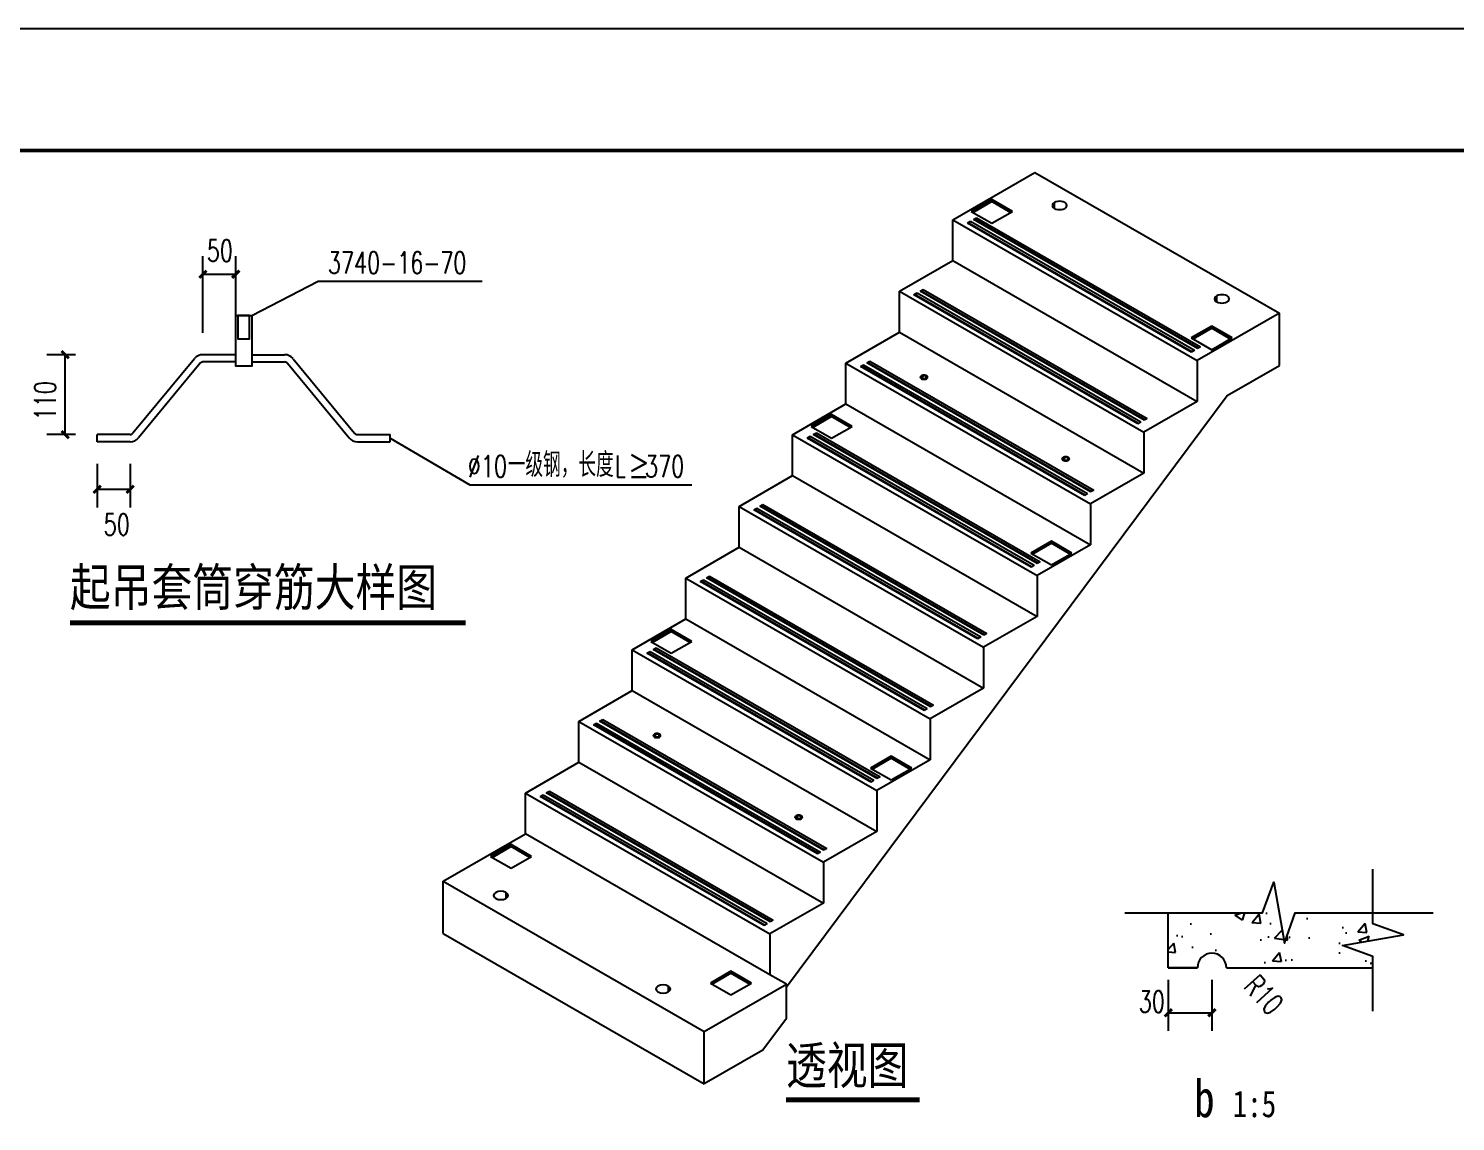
# Model space of a CAD drawing. Header units: millimetres. Extents: x 44261 to 69296, y 20351 to 31510.
# Drawn here: x 58969 to 63881, y 27749 to 31510 of the extents above; entities that cross this region are included whole.
import ezdxf
from ezdxf.enums import TextEntityAlignment as Align

# ---------------------------------------------------------------- set-up
doc = ezdxf.new("R2010")
doc.units = ezdxf.units.MM
doc.header["$LTSCALE"] = 1000
doc.layers.get('0').update_dxf_attribs({"lineweight": 25})
for name, color, linetype in [('DIM_LEAD', 3, 'Continuous'), ('DIM_SYMB', 3, 'Continuous'), ('Hatch_70%', 252, 'Continuous'), ('PUB_DIM', 3, 'Continuous'), ('PUB_TEXT', 7, 'Continuous'), ('PUB_TITLE', 4, 'Continuous'), ('填充（预制）', 252, 'Continuous'), ('墙板', 21, 'Continuous')]:
    doc.layers.add(name, color=color, linetype=linetype)
doc.layers.add('DIM_MODI', color=6, linetype='Continuous', plot=False)
doc.layers.add('PC-LT(楼梯)', color=21, linetype='Continuous', lineweight=25)
doc.layers.add('PC-MJ(预埋件)', color=9, linetype='Continuous', lineweight=25)
doc.styles.add('_TCH_DIM', font='SIMPLEX', dxfattribs={"bigfont": 'GBCBIG'})
doc.styles.add('_TCH_DIM_T3', font='SIMPLEX', dxfattribs={"width": 0.705882, "bigfont": 'GBCBIG'})
doc.styles.add('Arial', font='arial.ttf', dxfattribs={"height": 250})
doc.styles.add('HZXY', font='romand.shx', dxfattribs={"bigfont": 'hzxy.shx'})
doc.styles.add('仿宋（工艺）', font='simfang.ttf', dxfattribs={"width": 0.8, "height": 135})
doc.dimstyles.new('_TCH_ARCH&&10', dxfattribs={"dimtxt": 29.75, "dimasz": 10, "dimexe": 25, "dimexo": 30, "dimgap": 12.625, "dimtad": 1, "dimdec": 0, "dimzin": 0, "dimdsep": 46, "dimtxsty": '_TCH_DIM_T3', "dimblk": 'ARCHTICK', "dimcen": 0.09, "dimclrt": 7, "dimazin": 2, "dimtfac": 1, "dimtdec": 0, "dimtix": 1, "dimtmove": 2, "dimatfit": 3, "dimfxl": 0, "dimtolj": 1, "dimtzin": 0, "dimarcsym": 0})
doc.dimstyles.new('_TCH_ARCH&&5', dxfattribs={"dimtxt": 14.875, "dimasz": 5, "dimexe": 12.5, "dimexo": 15, "dimgap": 6.3125, "dimtad": 1, "dimdec": 0, "dimzin": 0, "dimdsep": 46, "dimtxsty": '_TCH_DIM_T3', "dimblk": 'ARCHTICK', "dimcen": 0.09, "dimclrt": 7, "dimazin": 2, "dimtfac": 1, "dimtdec": 0, "dimtix": 1, "dimtmove": 2, "dimatfit": 3, "dimfxl": 0, "dimtolj": 1, "dimtzin": 0, "dimarcsym": 0})

# ---------------------------------------------------------------- blocks, each defined once
blk = doc.blocks.new('1#LT-3D')
at = {"layer": 'PC-LT(楼梯)'}
for p, q in [((64400.1, 8910.7), (64683, 9073.6)), ((64683, 9073.6), (65524.4, 8589.1)), ((64534.4, 8980), (64463.7, 8939.3)), ((64463.7, 8939.3), (64534.4, 8898.6)), ((64605.1, 8939.3), (64534.4, 8980)), ((64534.4, 8980), (64534.4, 8973)), ((64534.4, 8898.6), (64605.1, 8939.3)), ((64750.1, 8949.4), (64750.1, 8969.8)), ((64400.1, 8910.7), (65241.6, 8426.2)), ((64400.1, 8770), (64400.1, 8910.7)), ((64216.3, 8664.1), (64400.1, 8770)), ((64400.1, 8770), (65241.6, 8285.4)), ((64216.3, 8664.1), (65057.7, 8179.5)), ((64216.3, 8523.3), (64216.3, 8664.1)), ((65308.8, 8627.7), (65308.8, 8648.1)), ((65524.4, 8589.1), (65241.6, 8426.2)), ((65524.4, 8409.2), (65524.4, 8589.1)), ((64032.4, 8417.4), (64216.3, 8523.3)), ((64216.3, 8523.3), (65057.7, 8038.8)), ((65291.2, 8544.2), (65220.5, 8503.5)), ((65220.5, 8503.5), (65291.2, 8462.8)), ((65361.9, 8503.5), (65291.2, 8544.2)), ((65291.2, 8544.2), (65291.2, 8537.2)), ((65291.2, 8462.8), (65361.9, 8503.5)), ((64032.4, 8417.4), (64873.9, 7932.9)), ((64032.4, 8276.7), (64032.4, 8417.4)), ((65241.6, 8426.2), (65241.6, 8285.4)), ((65344.2, 8305.4), (65524.4, 8409.2)), ((63827.4, 6270.4), (65344.2, 8305.4)), ((63848.6, 8170.8), (64032.4, 8276.7)), ((64032.4, 8276.7), (64873.9, 7792.1)), ((65241.6, 8285.4), (65057.7, 8179.5)), ((63982.9, 8239.9), (63912.2, 8199.2)), ((64053.6, 8199.2), (63982.9, 8239.9)), ((63982.9, 8239.9), (63982.9, 8232.9)), ((63848.6, 8170.8), (64690, 7686.2)), ((63848.6, 8030), (63848.6, 8170.8)), ((63912.2, 8199.2), (63982.9, 8158.4)), ((63982.9, 8158.4), (64053.6, 8199.2)), ((65057.7, 8179.5), (65057.7, 8038.8)), ((63664.7, 7924.1), (63848.6, 8030)), ((63848.6, 8030), (64690, 7545.4)), ((65057.7, 8038.8), (64873.9, 7932.9)), ((63664.7, 7924.1), (64506.2, 7439.6)), ((63664.7, 7783.4), (63664.7, 7924.1)), ((64873.9, 7932.9), (64873.9, 7792.1)), ((63480.9, 7677.5), (63664.7, 7783.4)), ((63664.7, 7783.4), (64506.2, 7298.8)), ((64739.7, 7804.1), (64669, 7763.4)), ((64669, 7763.4), (64739.7, 7722.6)), ((64873.9, 7792.1), (64690, 7686.2)), ((64810.4, 7763.4), (64739.7, 7804.1)), ((64739.7, 7804.1), (64739.7, 7797.1)), ((64739.7, 7722.6), (64810.4, 7763.4)), ((63480.9, 7677.5), (64322.3, 7192.9)), ((63480.9, 7536.7), (63480.9, 7677.5)), ((64690, 7686.2), (64690, 7545.4)), ((63297, 7430.8), (63480.9, 7536.7)), ((63480.9, 7536.7), (64322.3, 7052.1)), ((64690, 7545.4), (64506.2, 7439.6)), ((63431.3, 7499.9), (63360.6, 7459.2)), ((63502.1, 7459.2), (63431.3, 7499.9)), ((63431.3, 7499.9), (63431.3, 7492.9)), ((63297, 7430.8), (64138.5, 6946.3)), ((63297, 7290.1), (63297, 7430.8)), ((63360.6, 7459.2), (63431.3, 7418.5)), ((63431.3, 7418.5), (63502.1, 7459.2)), ((64506.2, 7439.6), (64506.2, 7298.8)), ((63113.2, 7184.2), (63297, 7290.1)), ((63297, 7290.1), (64138.5, 6805.5)), ((64506.2, 7298.8), (64322.3, 7192.9)), ((63113.2, 7184.2), (63954.7, 6699.6)), ((63113.2, 7043.4), (63113.2, 7184.2)), ((64322.3, 7192.9), (64322.3, 7052.1)), ((62929.3, 6937.5), (63113.2, 7043.4)), ((63113.2, 7043.4), (63954.7, 6558.8)), ((64188.1, 7064.1), (64117.4, 7023.4)), ((64322.3, 7052.1), (64138.5, 6946.3)), ((64258.8, 7023.4), (64188.1, 7064.1)), ((64188.1, 7064.1), (64188.1, 7057.1)), ((64117.4, 7023.4), (64188.1, 6982.7)), ((64188.1, 6982.7), (64258.8, 7023.4)), ((62929.3, 6937.5), (63770.8, 6453)), ((62929.3, 6796.7), (62929.3, 6937.5)), ((64138.5, 6946.3), (64138.5, 6805.5)), ((62646.5, 6633.9), (62929.3, 6796.7)), ((63770.8, 6312.2), (62929.3, 6796.7)), ((64138.5, 6805.5), (63954.7, 6699.6)), ((62879.8, 6760), (62809.1, 6719.2)), ((62950.5, 6719.2), (62879.8, 6760)), ((62879.8, 6760), (62879.8, 6753)), ((62809.1, 6719.2), (62879.8, 6678.5)), ((62879.8, 6678.5), (62950.5, 6719.2)), ((63954.7, 6699.6), (63954.7, 6558.8)), ((62646.5, 6454), (62646.5, 6633.9)), ((62646.5, 6633.9), (63544.5, 6116.7)), ((62862.2, 6595.2), (62862.2, 6574.8)), ((63954.7, 6558.8), (63770.8, 6453)), ((62646.5, 6454), (63544.5, 5936.9)), ((63770.8, 6453), (63770.8, 6312.2)), ((63636.6, 6324.2), (63565.9, 6283.4)), ((63707.3, 6283.4), (63636.6, 6324.2)), ((63636.6, 6324.2), (63636.6, 6317.2)), ((63827.4, 6279.6), (63770.8, 6312.2)), ((63420.8, 6273.5), (63420.8, 6253.1)), ((63544.5, 6116.7), (63827.4, 6279.6)), ((63565.9, 6283.4), (63636.6, 6242.7)), ((63636.6, 6242.7), (63707.3, 6283.4)), ((63827.4, 6161.9), (63827.4, 6279.6)), ((63827.4, 6161.9), (63746.2, 6053)), ((63544.5, 5936.9), (63544.5, 6116.7)), ((63746.2, 6053), (63544.5, 5936.9))]:
    blk.add_line(p, q, dxfattribs=at)
at = {"layer": 'PC-LT(楼梯)', "color": 6}
for p, q in [((64450.3, 8898.9), (64460.9, 8905)), ((65221.1, 8455.1), (64450.3, 8898.9)), ((64450.3, 8898.9), (64456.7, 8897.7)), ((64456.7, 8897.7), (64460.9, 8905)), ((65223.2, 8456.3), (64456.7, 8897.7)), ((64460.9, 8905), (65231.7, 8461.2)), ((64471.5, 8911.2), (64482.2, 8917.3)), ((65242.3, 8467.3), (64471.5, 8911.2)), ((64471.5, 8911.2), (64477.9, 8909.9)), ((64477.9, 8909.9), (64482.2, 8917.3)), ((65244.4, 8468.5), (64477.9, 8909.9)), ((64482.2, 8917.3), (65252.9, 8473.4)), ((64266.5, 8652.3), (64277.1, 8658.4)), ((65037.2, 8208.4), (64266.5, 8652.3)), ((64266.5, 8652.3), (64272.9, 8651)), ((64272.9, 8651), (64277.1, 8658.4)), ((65039.3, 8209.7), (64272.9, 8651)), ((64277.1, 8658.4), (65047.8, 8214.6)), ((64287.7, 8664.5), (64298.3, 8670.6)), ((65058.4, 8220.7), (64287.7, 8664.5)), ((64287.7, 8664.5), (64294.1, 8663.3)), ((64294.1, 8663.3), (64298.3, 8670.6)), ((65060.6, 8221.9), (64294.1, 8663.3)), ((64298.3, 8670.6), (65069.1, 8226.8)), ((65231.7, 8461.2), (65221.1, 8455.1)), ((65252.9, 8473.4), (65242.3, 8467.3)), ((64082.6, 8405.6), (64093.2, 8411.7)), ((64853.4, 7961.8), (64082.6, 8405.6)), ((64082.6, 8405.6), (64089, 8404.4)), ((64089, 8404.4), (64093.2, 8411.7)), ((64855.5, 7963), (64089, 8404.4)), ((64093.2, 8411.7), (64864, 7967.9)), ((64103.9, 8417.9), (64114.5, 8424)), ((64874.6, 7974), (64103.9, 8417.9)), ((64103.9, 8417.9), (64110.2, 8416.6)), ((64110.2, 8416.6), (64114.5, 8424)), ((64876.7, 7975.2), (64110.2, 8416.6)), ((64114.5, 8424), (64885.2, 7980.1)), ((65047.8, 8214.6), (65037.2, 8208.4)), ((65069.1, 8226.8), (65058.4, 8220.7)), ((63898.8, 8159), (63909.4, 8165.1)), ((64669.5, 7715.1), (63898.8, 8159)), ((63898.8, 8159), (63905.2, 8157.7)), ((63905.2, 8157.7), (63909.4, 8165.1)), ((64671.6, 7716.4), (63905.2, 8157.7)), ((63909.4, 8165.1), (64680.1, 7721.2)), ((63920, 8171.2), (63930.6, 8177.3)), ((64690.8, 7727.4), (63920, 8171.2)), ((63920, 8171.2), (63926.4, 8170)), ((63926.4, 8170), (63930.6, 8177.3)), ((64692.9, 7728.6), (63926.4, 8170)), ((63930.6, 8177.3), (64701.4, 7733.5)), ((64864, 7967.9), (64853.4, 7961.8)), ((64885.2, 7980.1), (64874.6, 7974)), ((63714.9, 7912.3), (63725.6, 7918.4)), ((64485.7, 7468.5), (63714.9, 7912.3)), ((63714.9, 7912.3), (63721.3, 7911.1)), ((63721.3, 7911.1), (63725.6, 7918.4)), ((64487.8, 7469.7), (63721.3, 7911.1)), ((63725.6, 7918.4), (64496.3, 7474.6)), ((63736.2, 7924.5), (63746.8, 7930.7)), ((64506.9, 7480.7), (63736.2, 7924.5)), ((63736.2, 7924.5), (63742.5, 7923.3)), ((63742.5, 7923.3), (63746.8, 7930.7)), ((64509, 7481.9), (63742.5, 7923.3)), ((63746.8, 7930.7), (64517.5, 7486.8)), ((64680.1, 7721.2), (64669.5, 7715.1)), ((64701.4, 7733.5), (64690.8, 7727.4)), ((63531.1, 7665.7), (63541.7, 7671.8)), ((64301.8, 7221.8), (63531.1, 7665.7)), ((63531.1, 7665.7), (63537.5, 7664.4)), ((63537.5, 7664.4), (63541.7, 7671.8)), ((64303.9, 7223), (63537.5, 7664.4)), ((63541.7, 7671.8), (64312.4, 7227.9)), ((63552.3, 7677.9), (63562.9, 7684)), ((64323.1, 7234), (63552.3, 7677.9)), ((63552.3, 7677.9), (63558.7, 7676.7)), ((63558.7, 7676.7), (63562.9, 7684)), ((64325.2, 7235.3), (63558.7, 7676.7)), ((63562.9, 7684), (64333.7, 7240.2)), ((64496.3, 7474.6), (64485.7, 7468.5)), ((64517.5, 7486.8), (64506.9, 7480.7)), ((63347.2, 7419), (63357.9, 7425.1)), ((64118, 6975.2), (63347.2, 7419)), ((63347.2, 7419), (63353.6, 7417.8)), ((63353.6, 7417.8), (63357.9, 7425.1)), ((64120.1, 6976.4), (63353.6, 7417.8)), ((63357.9, 7425.1), (64128.6, 6981.3)), ((63368.5, 7431.2), (63379.1, 7437.3)), ((64139.2, 6987.4), (63368.5, 7431.2)), ((63368.5, 7431.2), (63374.8, 7430)), ((63374.8, 7430), (63379.1, 7437.3)), ((64141.3, 6988.6), (63374.8, 7430)), ((63379.1, 7437.3), (64149.8, 6993.5)), ((64312.4, 7227.9), (64301.8, 7221.8)), ((64333.7, 7240.2), (64323.1, 7234)), ((63163.4, 7172.4), (63174, 7178.5)), ((63934.1, 6728.5), (63163.4, 7172.4)), ((63163.4, 7172.4), (63169.8, 7171.1)), ((63169.8, 7171.1), (63174, 7178.5)), ((63936.3, 6729.7), (63169.8, 7171.1)), ((63174, 7178.5), (63944.8, 6734.6)), ((63184.6, 7184.6), (63195.2, 7190.7)), ((63955.4, 6740.7), (63184.6, 7184.6)), ((63184.6, 7184.6), (63191, 7183.3)), ((63191, 7183.3), (63195.2, 7190.7)), ((63957.5, 6742), (63191, 7183.3)), ((63195.2, 7190.7), (63966, 6746.9)), ((64128.6, 6981.3), (64118, 6975.2)), ((64149.8, 6993.5), (64139.2, 6987.4)), ((62979.6, 6925.7), (62990.2, 6931.8)), ((63750.3, 6481.9), (62979.6, 6925.7)), ((62979.6, 6925.7), (62985.9, 6924.5)), ((62985.9, 6924.5), (62990.2, 6931.8)), ((62990.2, 6931.8), (63760.9, 6488)), ((63000.8, 6937.9), (63011.4, 6944)), ((63771.5, 6494.1), (63000.8, 6937.9)), ((63000.8, 6937.9), (63007.1, 6936.7)), ((63007.1, 6936.7), (63011.4, 6944)), ((63773.6, 6495.3), (63007.1, 6936.7)), ((63011.4, 6944), (63782.1, 6500.2)), ((63752.4, 6483.1), (62985.9, 6924.5)), ((63944.8, 6734.6), (63934.1, 6728.5)), ((63966, 6746.9), (63955.4, 6740.7)), ((63760.9, 6488), (63750.3, 6481.9)), ((63782.1, 6500.2), (63771.5, 6494.1))]:
    blk.add_line(p, q, dxfattribs=at)
at = {"layer": 'PC-LT(楼梯)'}
for centre, major_axis, start_param, end_param in [((64767.8, 8959.6), (-25, 0), 5.497787, 8.63938), ((64767.8, 8959.6), (25, 0), 5.497787, 8.63938), ((65326.4, 8637.9), (-25, 0), 5.497787, 8.63938), ((65326.4, 8637.9), (25, 0), 5.497787, 8.63938), ((62844.5, 6585), (-25, 0), 3.926991, 7.068583), ((62844.5, 6585), (25, 0), 3.926991, 7.068583), ((63403.1, 6263.3), (-25, 0), 3.926991, 7.068583), ((63403.1, 6263.3), (25, 0), 3.926991, 7.068583)]:
    blk.add_ellipse(centre, major_axis=major_axis, ratio=0.575862, start_param=start_param, end_param=end_param, dxfattribs=at)
at = {"layer": 'PC-MJ(预埋件)'}
for p, q in [((64534.4, 8973), (64469.8, 8935.8)), ((64599.1, 8935.8), (64534.4, 8973)), ((65291.2, 8537.2), (65226.6, 8500)), ((65355.9, 8500), (65291.2, 8537.2)), ((64288.7, 8368), (64288.7, 8368.6)), ((64295.5, 8371.8), (64295.5, 8365.3)), ((64309.9, 8363.5), (64309.9, 8363.5)), ((64313.6, 8368), (64313.6, 8368.6)), ((63982.9, 8232.9), (63918.3, 8195.7)), ((64047.5, 8195.7), (63982.9, 8232.9)), ((64776.6, 8087), (64776.6, 8087.6)), ((64783.4, 8090.9), (64783.4, 8084.4)), ((64797.8, 8082.5), (64797.8, 8082.5)), ((64801.5, 8087), (64801.5, 8087.6)), ((64739.7, 7797.1), (64675, 7759.9)), ((64804.3, 7759.9), (64739.7, 7797.1)), ((63431.3, 7492.9), (63366.7, 7455.7)), ((63496, 7455.7), (63431.3, 7492.9)), ((63369.4, 7134.7), (63369.4, 7135.3)), ((63376.2, 7138.6), (63376.2, 7132.1)), ((63390.7, 7130.2), (63390.7, 7130.2)), ((63394.4, 7134.7), (63394.4, 7135.3)), ((64188.1, 7057.1), (64123.5, 7019.9)), ((64252.8, 7019.9), (64188.1, 7057.1)), ((63857.3, 6853.8), (63857.3, 6854.4)), ((63864.1, 6857.6), (63864.1, 6851.1)), ((63878.6, 6849.3), (63878.6, 6849.2)), ((63882.3, 6853.8), (63882.3, 6854.4)), ((62879.8, 6753), (62815.2, 6715.7)), ((62944.4, 6715.7), (62879.8, 6753)), ((63636.6, 6317.2), (63572, 6279.9)), ((63701.2, 6279.9), (63636.6, 6317.2))]:
    blk.add_line(p, q, dxfattribs=at)
for centre, major_axis in [((64301.1, 8368.6), (-12.5, 0)), ((64301.1, 8368.6), (12.5, 0)), ((64301.1, 8368.6), (-8, 0)), ((64301.1, 8368.6), (8, 0)), ((64789, 8087.6), (-12.5, 0)), ((64789, 8087.6), (12.5, 0)), ((64789, 8087.6), (-8, 0)), ((64789, 8087.6), (8, 0)), ((63381.9, 7135.3), (-12.5, 0)), ((63381.9, 7135.3), (12.5, 0)), ((63381.9, 7135.3), (-8, 0)), ((63381.9, 7135.3), (8, 0)), ((63869.8, 6854.4), (-12.5, 0)), ((63869.8, 6854.4), (12.5, 0)), ((63869.8, 6854.4), (-8, 0)), ((63869.8, 6854.4), (8, 0))]:
    blk.add_ellipse(centre, major_axis=major_axis, ratio=0.575862, start_param=5.497787, end_param=8.63938, dxfattribs=at)
blk = doc.blocks.new('_ArchTick')
at = {"color": 0, "linetype": 'ByBlock', "const_width": 0.4}
blk.add_lwpolyline([(-0.5, -0.5), (0.5, 0.5)], dxfattribs=at)
blk = doc.blocks.new('*D109')
at = {"layer": 'Defpoints', "color": 0, "transparency": 16777216}
for p in [(10689.04, 1703.73), (10719.04, 1703.73), (10719.04, 1666.2)]:
    blk.add_point(p, dxfattribs=at)
at = {"layer": 'PUB_DIM', "color": 0, "lineweight": -2, "transparency": 16777216}
for p, q in [((10689.04, 1688.73), (10689.04, 1653.7)), ((10719.04, 1688.73), (10719.04, 1653.7)), ((10689.04, 1666.2), (10719.04, 1666.2))]:
    blk.add_line(p, q, dxfattribs=at)
at = {"layer": 'PUB_DIM', "color": 0, "lineweight": -2, "transparency": 16777216, "xscale": 5, "yscale": 5, "zscale": 5, "rotation": 180}
blk.add_blockref('_ArchTick', (10689.04, 1666.2), dxfattribs=at)
at = {"layer": 'PUB_DIM', "color": 0, "lineweight": -2, "transparency": 16777216, "xscale": 5, "yscale": 5, "zscale": 5}
blk.add_blockref('_ArchTick', (10719.04, 1666.2), dxfattribs=at)
at = {"layer": 'PUB_DIM', "color": 7, "transparency": 16777216, "insert": (10677.69, 1673.83), "char_height": 14.875, "attachment_point": 5, "style": '_TCH_DIM_T3'}
blk.add_mtext('\\A1;30', dxfattribs=at)
blk = doc.blocks.new('*D110')
at = {"layer": 'Defpoints', "color": 0, "transparency": 16777216}
for p in [(43057.5, -6043.6), (43102.8, -6043.6), (43102.8, -6108.9)]:
    blk.add_point(p, dxfattribs=at)
at = {"layer": 'PUB_DIM', "color": 0, "lineweight": -2, "transparency": 16777216}
for p, q in [((43057.5, -6073.6), (43057.5, -6133.9)), ((43102.8, -6073.6), (43102.8, -6133.9)), ((43057.5, -6108.9), (43102.8, -6108.9))]:
    blk.add_line(p, q, dxfattribs=at)
at = {"layer": 'PUB_DIM', "color": 0, "lineweight": -2, "transparency": 16777216, "xscale": 10, "yscale": 10, "zscale": 10, "rotation": 180}
blk.add_blockref('_ArchTick', (43057.5, -6108.9), dxfattribs=at)
at = {"layer": 'PUB_DIM', "color": 0, "lineweight": -2, "transparency": 16777216, "xscale": 10, "yscale": 10, "zscale": 10}
blk.add_blockref('_ArchTick', (43102.8, -6108.9), dxfattribs=at)
at = {"layer": 'PUB_DIM', "color": 7, "transparency": 16777216, "insert": (43084.5, -6157.4), "char_height": 29.75, "attachment_point": 5, "style": '_TCH_DIM_T3'}
blk.add_mtext('\\A1;50', dxfattribs=at)
blk = doc.blocks.new('*D111')
at = {"layer": 'Defpoints', "color": 0, "transparency": 16777216}
for p in [(43248.3, -5812.9), (43203.1, -5923.6), (43248.3, -5923.6)]:
    blk.add_point(p, dxfattribs=at)
at = {"layer": 'PUB_DIM', "color": 0, "lineweight": -2, "transparency": 16777216}
for p, q in [((43203.1, -5893.6), (43203.1, -5787.9)), ((43248.3, -5893.6), (43248.3, -5787.9)), ((43203.1, -5812.9), (43248.3, -5812.9))]:
    blk.add_line(p, q, dxfattribs=at)
at = {"layer": 'PUB_DIM', "color": 0, "lineweight": -2, "transparency": 16777216, "xscale": 10, "yscale": 10, "zscale": 10, "rotation": 180}
blk.add_blockref('_ArchTick', (43203.1, -5812.9), dxfattribs=at)
at = {"layer": 'PUB_DIM', "color": 0, "lineweight": -2, "transparency": 16777216, "xscale": 10, "yscale": 10, "zscale": 10}
blk.add_blockref('_ArchTick', (43248.3, -5812.9), dxfattribs=at)
at = {"layer": 'PUB_DIM', "color": 7, "transparency": 16777216, "insert": (43226.4, -5780.5), "char_height": 29.75, "attachment_point": 5, "style": '_TCH_DIM_T3'}
blk.add_mtext('\\A1;50', dxfattribs=at)
blk = doc.blocks.new('*D112')
at = {"layer": 'Defpoints', "color": 0, "transparency": 16777216}
for p in [(43013.4, -5923.6), (43057.5, -5923.6), (43057.5, -6033.6)]:
    blk.add_point(p, dxfattribs=at)
at = {"layer": 'PUB_DIM', "color": 0, "lineweight": -2, "transparency": 16777216}
for p, q in [((43027.5, -5923.6), (42988.4, -5923.6)), ((43013.4, -6033.6), (43013.4, -5923.6)), ((43027.5, -6033.6), (42988.4, -6033.6))]:
    blk.add_line(p, q, dxfattribs=at)
at = {"layer": 'PUB_DIM', "color": 0, "lineweight": -2, "transparency": 16777216, "xscale": 10, "yscale": 10, "zscale": 10}
for p, rotation in [((43013.4, -5923.6), 90), ((43013.4, -6033.6), 270)]:
    blk.add_blockref('_ArchTick', p, dxfattribs=dict(at, rotation=rotation))
at = {"layer": 'PUB_DIM', "color": 7, "transparency": 16777216, "insert": (42985.9, -5986.9), "char_height": 29.75, "attachment_point": 5, "rotation": 90, "style": '_TCH_DIM_T3'}
blk.add_mtext('\\A1;110', dxfattribs=at)
blk = doc.blocks.new('A3-TK')
at = {"layer": 'PUB_TITLE', "const_width": 10.3}
blk.add_lwpolyline([(65047.4, -3363.6), (54666.7, -3363.6), (54666.7, -11603.3), (65047.4, -11603.3)], close=True, dxfattribs=at)
at = {"layer": 'PUB_TITLE', "style": 'HZXY', "width": 0.9, "flags": 8}
for tag, p in [('业主名称', (65644.3, -6414.3)), ('工程名称', (65644.3, -7027.5))]:
    blk.add_attdef(tag, text='', height=90, dxfattribs=at).set_placement(p, align=Align.CENTER)
at = {"layer": 'PUB_TITLE', "flags": 8}
for tag, p, height, style in [('第三版', (65160.4, -8878.2), 60, 'HZXY'), ('第二版', (65160.4, -9001.8), 60, 'HZXY'), ('第一版', (65160.4, -9125.4), 60, 'HZXY'), ('施工图', (65444.7, -9313.6), 60, 'HZXY'), ('工艺', (65444.7, -9486.2), 60, 'HZXY'), ('1:30', (65444.7, -9634.4), 45, 'Arial'), ('2016.10', (65444.7, -9796), 45, 'Arial')]:
    blk.add_attdef(tag, p, '', height=height, dxfattribs=dict(at, style=style))
at = {"layer": 'PUB_TITLE', "style": 'Arial', "flags": 8}
blk.add_attdef('160301', text='', height=45, dxfattribs=at).set_placement((65649.5, -10993.9), align=Align.CENTER)
blk = doc.blocks.new('图框-A3-50')
at = {"layer": 'PUB_TITLE'}
blk.add_lwpolyline([(0, 8910), (12600, 8910), (12600, 0), (0, 0)], close=True, dxfattribs=at)
blk.add_blockref('A3-TK', (-53890.7, 11938.4))
at = {"layer": 'PUB_TITLE', "style": 'Arial', "flags": 8}
blk.add_attdef('2017.12', (11631.6, 2816.5), '', height=45, dxfattribs=at)
blk = doc.blocks.new('A$C3CA65E05')
at = {"layer": 'DIM_MODI'}
blk.add_lwpolyline([(0, 8910), (12600, 8910), (12600, 0), (0, 0)], close=True, dxfattribs=at)
blk = doc.blocks.new('A$C1E0F1A4C')
at = {"layer": 'DIM_MODI', "xscale": 1.666666666666667, "yscale": 1.666666666666667, "zscale": 1.666666666666667}
blk.add_blockref('A$C3CA65E05', (0, -14850), dxfattribs=at)
at = {"layer": 'PUB_TITLE', "xscale": 1.666666666666667, "yscale": 1.666666666666667, "zscale": 1.666666666666667}
blk.add_blockref('图框-A3-50', (0, -14850), dxfattribs=at)
blk = doc.blocks.new('JD12')
at = {"layer": '填充（预制）'}
h = blk.add_hatch(dxfattribs=at)
h.set_pattern_fill('AR-CONC', color=256, scale=40)
h.set_pattern_definition([(50, (2e-12, 0), (72.87387, -6.37563), [7.62, -83.82]), (355, (2e-12, 0), (-14.09713, 76.42266), [6.096, -67.056]), (100.451, (6.07, -0.53), (58.777, 70.04668), [6.476, -71.236]), (46.1842, (2e-12, 20.32), (108.4316, -16.8169), [11.43, -125.73]), (96.6356, (9.04, 18.92), (94.9617, 98.9702), [9.714, -106.854]), (351.184, (2e-12, 20.32), (94.9618, 98.97), [9.144, -100.584]), (21, (10.16, 15.24), (60.64595, -40.9062), [7.62, -83.82]), (326, (10.16, 15.24), (24.7208, 73.6752), [6.096, -67.056]), (71.4514, (15.214, 11.83), (85.3666, 32.76914), [6.476, -71.236]), (37.5, (2e-12, 0), (1.23544, 33.822016), [0, -66.2432, 0, -68.072, 0, -67.31]), (7.5, (2e-12, 0), (26.72787, 40.07223), [0, -38.8112, 0, -64.7192, 0, -25.654]), (327.5, (-22.657, 0), (54.23624, -2.2915), [0, -25.4, 0, -79.248, 0, -105.156]), (317.5, (-32.817, 0), (59.25167, 10.1706), [0, -33.02, 0, -52.6288, 0, -74.676])])
h.paths.add_polyline_path([(10808.85, 1712.51), (10850.85, 1719.91), (10829.85, 1727.37), (10829.85, 1735.05), (10776.41, 1735.05), (10768.96, 1714.05), (10761.56, 1756.05), (10753.91, 1735.05), (10689.04, 1735.05), (10689.04, 1697.18), (10709.04, 1697.18, -1), (10729.04, 1697.18), (10829.85, 1697.18), (10829.85, 1704.87)])
h = blk.add_hatch(dxfattribs=at)
h.set_pattern_fill('AR-CONC', color=256, scale=40)
h.set_pattern_definition([(50, (2e-12, -50), (72.87387, -6.37563), [7.62, -83.82]), (355, (2e-12, -50), (-14.09713, 76.42266), [6.096, -67.056]), (100.451, (6.07, -50.53), (58.777, 70.04668), [6.476, -71.236]), (46.1842, (2e-12, -29.68), (108.4316, -16.8169), [11.43, -125.73]), (96.6356, (9.04, -31.08), (94.9617, 98.9702), [9.714, -106.854]), (351.184, (2e-12, -29.68), (94.9618, 98.97), [9.144, -100.584]), (21, (10.16, -34.76), (60.64595, -40.9062), [7.62, -83.82]), (326, (10.16, -34.76), (24.7208, 73.6752), [6.096, -67.056]), (71.4514, (15.214, -38.17), (85.3666, 32.76914), [6.476, -71.236]), (37.5, (2e-12, -50), (1.23544, 33.822016), [0, -66.2432, 0, -68.072, 0, -67.31]), (7.5, (2e-12, -50), (26.72787, 40.07223), [0, -38.8112, 0, -64.7192, 0, -25.654]), (327.5, (-22.657, -50), (54.23624, -2.2915), [0, -25.4, 0, -79.248, 0, -105.156]), (317.5, (-32.817, -50), (59.25167, 10.1706), [0, -33.02, 0, -52.6288, 0, -74.676])])
h.paths.add_polyline_path([(10850.85, 1719.91), (10829.85, 1727.37), (10829.85, 1735.05), (10776.41, 1735.05), (10768.96, 1714.05), (10761.56, 1756.05), (10753.91, 1735.05), (10689.04, 1735.05), (10689.04, 1697.18), (10709.04, 1697.18, -1), (10729.04, 1697.18), (10829.85, 1697.18), (10829.85, 1704.87), (10808.85, 1712.51)])
at = {"layer": 'DIM_SYMB'}
for points in [[(10829.85, 1667.18), (10829.85, 1704.87), (10808.85, 1712.51), (10850.85, 1719.91), (10829.85, 1727.37), (10829.85, 1765.05)], [(10659.04, 1735.05), (10753.91, 1735.05), (10761.56, 1756.05), (10768.96, 1714.05), (10776.41, 1735.05), (10871.29, 1735.05)]]:
    blk.add_lwpolyline(points, dxfattribs=at)
at = {"layer": 'PUB_DIM'}
blk.add_lwpolyline([(10755.92, 1656.91, 0, 0, 0), (10732.55, 1682.43, 3.3, 0, 0), (10725.8, 1689.8, 0, 0, 0)], format="xyseb", dxfattribs=at)
at = {"layer": '墙板'}
blk.add_line((10689.04, 1697.18, 0), (10689.04, 1735.05, 0), dxfattribs=at)
at = {"layer": '墙板', "ltscale": 200}
for p, q in [((10709.04, 1697.18, 0), (10689.04, 1697.18, 0)), ((10689.04, 1697.18, 0), (10709.04, 1697.18, 0)), ((10729.04, 1697.18, 0), (10829.85, 1697.18, 0))]:
    blk.add_line(p, q, dxfattribs=at)
blk.add_arc((10719.04, 1697.18, 0), 10, 0, 180, dxfattribs=at)
at = {"layer": 'PUB_DIM', "color": 7, "style": '_TCH_DIM', "width": 0.705882}
blk.add_text('R10', height=14.875, rotation=312.48682, dxfattribs=at).set_placement((10739.98, 1683.67))
at = {"layer": 'PUB_DIM'}
dim = blk.add_linear_dim(base=(10719.04, 1666.2), p1=(10689.04, 1703.73), p2=(10719.04, 1703.73), angle=0, dimstyle='_TCH_ARCH&&5', dxfattribs=at)
dim.commit()
dim.dimension.update_dxf_attribs({"geometry": '*D109', "text_midpoint": (10677.69, 1673.83), "dimtype": 161})
blk = doc.blocks.new('TAOTONG')
at = {"layer": 'DIM_LEAD'}
for p, q in [((43270.3, -5869.6), (43361.7, -5822.4)), ((43361.7, -5822.4), (43587.6, -5822.4)), ((43461.1, -6038.6), (43570.8, -6102.5)), ((43570.8, -6102.5), (43876.3, -6102.5))]:
    blk.add_line(p, q, dxfattribs=at)
at = {"layer": 'Hatch_70%', "color": 0}
for p, q in [((43191.5, -5929.1), (43106.7, -6031.8)), ((43248.3, -5923.6), (43203.1, -5923.6)), ((43270.3, -5923.6), (43315.6, -5923.6)), ((43327.2, -5929.1), (43412, -6031.8)), ((43199.2, -5935.4), (43114.4, -6038.2)), ((43248.3, -5933.6), (43203.1, -5933.6)), ((43270.3, -5933.6), (43315.6, -5933.6)), ((43319.5, -5935.4), (43404.3, -6038.2)), ((43102.8, -6033.6), (43057.5, -6033.6)), ((43057.5, -6043.6), (43057.5, -6033.6)), ((43102.8, -6043.6), (43057.5, -6043.6)), ((43415.9, -6033.6), (43461.1, -6033.6)), ((43415.9, -6043.6), (43461.1, -6043.6)), ((43461.1, -6043.6), (43461.1, -6033.6))]:
    blk.add_line(p, q, dxfattribs=at)
for points in [[(43248.3, -5869.6), (43270.3, -5869.6), (43270.3, -5939.6), (43248.3, -5939.6)], [(43267.3, -5869.6), (43251.3, -5869.6), (43251.3, -5901.6), (43267.3, -5901.6)]]:
    blk.add_lwpolyline(points, close=True, dxfattribs=at)
for centre, radius, start, end in [((43203.1, -5938.6), 15, 90, 140.4626), ((43315.6, -5938.6), 15, 39.5374, 90), ((43203.1, -5938.6), 5, 90, 140.4626), ((43315.6, -5938.6), 5, 39.5374, 90), ((43102.8, -6028.6), 5, 270, 320.4626), ((43102.8, -6028.6), 15, 270, 320.4626), ((43415.9, -6028.6), 15, 219.5374, 270), ((43415.9, -6028.6), 5, 219.5374, 270)]:
    blk.add_arc(centre, radius, start, end, dxfattribs=at)
at = {"layer": 'PUB_TEXT', "style": '_TCH_DIM', "width": 0.705882}
for s, height, p in [('3740-16-70', 29.75, (43375.1, -5811.9)), ('%%C10', 29.75, (43567.8, -6092)), ('L', 29.8, (43770.2, -6092)), ('370', 29.75, (43811.8, -6092))]:
    blk.add_text(s, height=height, dxfattribs=at).set_placement(p)
at = {"layer": 'PUB_TEXT', "style": '_TCH_DIM'}
for s, height, p in [('一级钢，长度', 33.76, (43622.8, -6092)), ('≥', 33.8, (43787.2, -6092))]:
    blk.add_text(s, height=height, dxfattribs=at).set_placement(p)
at = {"layer": 'PUB_DIM'}
for base, p1, p2, picture, middle in [((43248.3, -5812.9), (43203.1, -5923.6), (43248.3, -5923.6), '*D111', (43226.4, -5780.5)), ((43102.8, -6108.9), (43057.5, -6043.6), (43102.8, -6043.6), '*D110', (43084.5, -6157.4))]:
    dim = blk.add_linear_dim(base=base, p1=p1, p2=p2, angle=0, text='50', dimstyle='_TCH_ARCH&&10', dxfattribs=at)
    dim.commit()
    dim.dimension.update_dxf_attribs({"geometry": picture, "text_midpoint": middle, "dimtype": 161})
dim = blk.add_linear_dim(base=(43013.4, -5923.6), p1=(43057.5, -6033.6), p2=(43057.5, -5923.6), angle=90, dimstyle='_TCH_ARCH&&10', dxfattribs=at)
dim.commit()
dim.dimension.update_dxf_attribs({"geometry": '*D112', "text_midpoint": (42985.9, -5986.9), "dimtype": 161})

msp = doc.modelspace()

# ---------------------------------------------------------------- linework, layer by layer
at = {"layer": 'DIM_SYMB', "const_width": 17.5}
for points in [[(59111.6, 29464.9), (60474.2, 29464.9)], [(61576.4, 27823.2), (62036.1, 27823.2)]]:
    msp.add_lwpolyline(points, dxfattribs=at)

# ---------------------------------------------------------------- block references
at = {"xscale": 5, "yscale": 5, "zscale": 5}
msp.add_blockref('JD12', (9447.2, 19792.3), dxfattribs=at)
at = {"layer": 'Hatch_70%', "xscale": 0.7514450867052023, "yscale": 0.7514450867052023, "zscale": 0.7514450867052023}
msp.add_blockref('A$C1E0F1A4C', (53515.9, 31510.2), dxfattribs=at)
at = {"layer": 'Hatch_70%'}
msp.add_blockref('1#LT-3D', (-2249.6, 21941.8), dxfattribs=at)
at = {"layer": 'Hatch_70%', "color": 0, "xscale": 2.5, "yscale": 2.5, "zscale": 2.5}
msp.add_blockref('TAOTONG', (-48438.3, 45196.8), dxfattribs=at)

# ---------------------------------------------------------------- texts
at = {"layer": 'PUB_TEXT', "style": '仿宋（工艺）', "width": 0.8}
for s, height, p in [('起吊套筒穿筋大样图', 128.68, (59111.6, 29523.4)), ('透视图', 128.68, (61576.4, 27878.1)), ('b', 128.7, (62981.7, 27763.9)), ('1:5', 91.91, (63113.7, 27763.9))]:
    msp.add_text(s, height=height, dxfattribs=at).set_placement(p)

doc.saveas('drawing.dxf')
